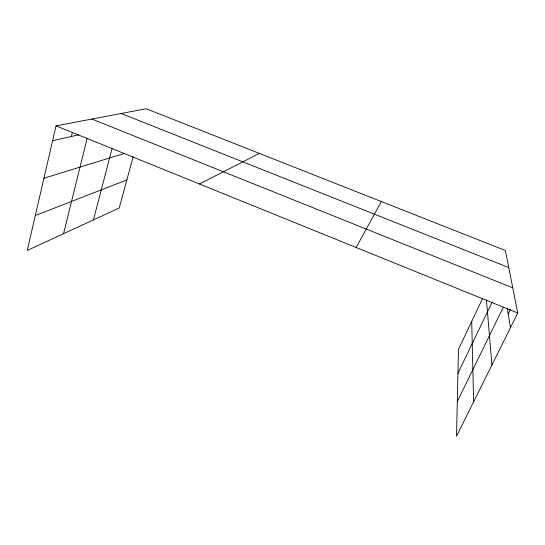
<?xml version="1.0" encoding="UTF-8"?>
<svg xmlns="http://www.w3.org/2000/svg" width="545" height="545" viewBox="0 0 545 545"><rect width="100%" height="100%" fill="white"/><g stroke="black" fill="none" stroke-linecap="round" stroke-linejoin="round"><path stroke-width="0.82" d="M482.523 298.626L458.481 349.284L456.512 436.252L517.75 312.987L505.365 250.496L146.21 108.748L56.026 125.861L27.25 250.448L119.219 207.986L133.198 156.585M71.395 136.475L72.335 132.537M63.547 233.689L87.125 138.376M93.461 219.88L112.154 148.151M457.936 373.332L492.183 302.059M457.296 401.549L503.192 307.441M508.192 313.886L510.386 309.431M356.185 247.505L381.337 201.548M199.47 183.992L259.352 153.404M35.316 215.541L126.856 179.911M43.927 178.242L124.267 153.452M52.599 140.685L78.746 134.826M121.188 113.496L508.751 267.581M91.907 119.048L512.763 287.821M56.026 125.861L517.75 312.987M507.245 308.034L510.427 327.729M486.44 299.839L491.924 364.98M471.711 321.407L473.605 401.849"/></g></svg>
